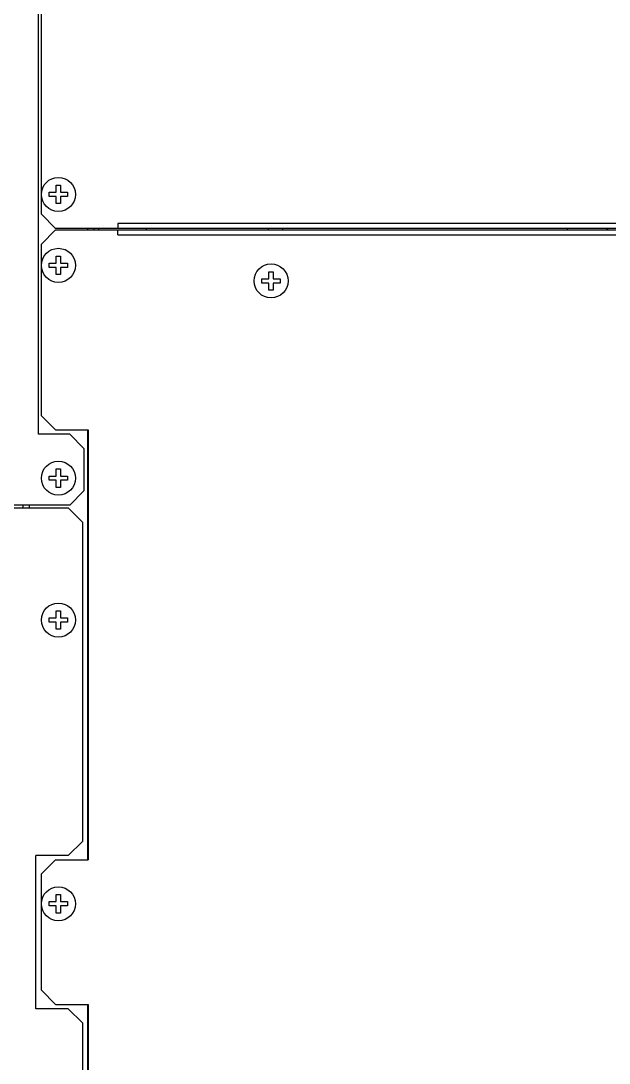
# Model space of a CAD drawing. Header units: millimetres. Extents: x -4 to 141, y -1 to 132.
# Drawn here: x 32.71 to 53.47, y 29.03 to 65.77 of the extents above; entities that cross this region are included whole.
import ezdxf

# ---------------------------------------------------------------- set-up
doc = ezdxf.new("R2010")
doc.units = ezdxf.units.MM

msp = doc.modelspace()

# ---------------------------------------------------------------- linework, layer by layer
for p, q in [((33.34, 51.2), (33.34, 85)), ((33.44, 58.95), (33.44, 84.4)), ((33.965, 59.725), (33.965, 59.975)), ((33.965, 59.975), (34.115, 59.975)), ((34.115, 59.975), (34.115, 59.725)), ((33.715, 59.575), (33.715, 59.725)), ((33.715, 59.725), (33.965, 59.725)), ((33.965, 59.575), (33.715, 59.575)), ((33.965, 59.325), (33.965, 59.575)), ((34.115, 59.725), (34.365, 59.725)), ((34.115, 59.575), (34.115, 59.325)), ((34.365, 59.575), (34.115, 59.575)), ((34.365, 59.725), (34.365, 59.575)), ((34.115, 59.325), (33.965, 59.325)), ((33.44, 58.95), (33.94, 58.45)), ((58.031, 58.45), (33.94, 58.45)), ((35.07, 58.45), (35.07, 58.4)), ((35.29, 58.45), (35.29, 58.4)), ((35.46, 58.45), (35.46, 58.4)), ((36.14, 58.62), (36.14, 58.45)), ((58.031, 58.62), (36.14, 58.62)), ((37.14, 58.45), (37.14, 58.4)), ((41.44, 58.45), (41.44, 58.4)), ((41.94, 58.45), (41.94, 58.4)), ((51.99, 58.45), (51.99, 58.4)), ((53.39, 58.4), (53.39, 58.45)), ((53.414, 58.4), (53.414, 58.45)), ((33.94, 58.4), (33.44, 57.9)), ((33.94, 58.4), (58.031, 58.4)), ((36.14, 58.23), (36.14, 58.4)), ((36.14, 58.23), (58.031, 58.23)), ((33.44, 51.85), (33.44, 57.9)), ((33.965, 57.225), (33.965, 57.475)), ((33.965, 57.475), (34.115, 57.475)), ((34.115, 57.475), (34.115, 57.225)), ((33.715, 57.075), (33.715, 57.225)), ((33.715, 57.225), (33.965, 57.225)), ((33.965, 57.075), (33.715, 57.075)), ((33.965, 56.825), (33.965, 57.075)), ((34.115, 57.225), (34.365, 57.225)), ((34.115, 57.075), (34.115, 56.825)), ((34.365, 57.075), (34.115, 57.075)), ((34.365, 57.225), (34.365, 57.075)), ((34.115, 56.825), (33.965, 56.825)), ((41.215, 56.525), (41.215, 56.675)), ((41.215, 56.675), (41.465, 56.675)), ((41.465, 56.675), (41.465, 56.925)), ((41.465, 56.925), (41.615, 56.925)), ((41.615, 56.925), (41.615, 56.675)), ((41.615, 56.675), (41.865, 56.675)), ((41.865, 56.675), (41.865, 56.525)), ((41.465, 56.525), (41.215, 56.525)), ((41.465, 56.275), (41.465, 56.525)), ((41.615, 56.275), (41.465, 56.275)), ((41.615, 56.525), (41.615, 56.275)), ((41.865, 56.525), (41.615, 56.525)), ((33.44, 51.85), (33.94, 51.35)), ((34.44, 51.2), (33.34, 51.2)), ((33.94, 51.35), (35.09, 51.35)), ((34.94, 50.7), (34.44, 51.2)), ((35.07, 51.35), (35.07, 36.2)), ((35.09, 51.35), (35.09, 36.2)), ((34.94, 50.7), (34.94, 49.2)), ((33.965, 49.725), (33.965, 49.975)), ((33.965, 49.975), (34.115, 49.975)), ((34.115, 49.975), (34.115, 49.725)), ((33.715, 49.575), (33.715, 49.725)), ((33.715, 49.725), (33.965, 49.725)), ((34.115, 49.725), (34.365, 49.725)), ((34.365, 49.725), (34.365, 49.575)), ((33.965, 49.575), (33.715, 49.575)), ((33.965, 49.325), (33.965, 49.575)), ((34.115, 49.325), (33.965, 49.325)), ((34.115, 49.575), (34.115, 49.325)), ((34.365, 49.575), (34.115, 49.575)), ((34.44, 48.7), (34.94, 49.2)), ((34.44, 48.7), (1.44, 48.7)), ((1.44, 48.6), (34.39, 48.6)), ((32.79, 48.7), (32.79, 48.6)), ((33.01, 48.7), (33.01, 48.6)), ((34.89, 48.1), (34.39, 48.6)), ((34.89, 48.1), (34.89, 36.85)), ((33.965, 44.725), (33.965, 44.975)), ((33.965, 44.975), (34.115, 44.975)), ((34.115, 44.975), (34.115, 44.725)), ((33.715, 44.575), (33.715, 44.725)), ((33.715, 44.725), (33.965, 44.725)), ((33.965, 44.575), (33.715, 44.575)), ((33.965, 44.325), (33.965, 44.575)), ((34.115, 44.725), (34.365, 44.725)), ((34.115, 44.575), (34.115, 44.325)), ((34.365, 44.575), (34.115, 44.575)), ((34.365, 44.725), (34.365, 44.575)), ((34.115, 44.325), (33.965, 44.325)), ((34.39, 36.35), (34.89, 36.85)), ((33.24, 30.95), (33.24, 36.35)), ((34.39, 36.35), (33.24, 36.35)), ((33.94, 36.2), (33.44, 35.7)), ((33.94, 36.2), (35.09, 36.2)), ((33.44, 31.6), (33.44, 35.7)), ((33.965, 34.725), (33.965, 34.975)), ((33.965, 34.975), (34.115, 34.975)), ((34.115, 34.975), (34.115, 34.725)), ((33.715, 34.575), (33.715, 34.725)), ((33.715, 34.725), (33.965, 34.725)), ((33.965, 34.575), (33.715, 34.575)), ((33.965, 34.325), (33.965, 34.575)), ((34.115, 34.725), (34.365, 34.725)), ((34.115, 34.575), (34.115, 34.325)), ((34.365, 34.575), (34.115, 34.575)), ((34.365, 34.725), (34.365, 34.575)), ((34.115, 34.325), (33.965, 34.325)), ((33.44, 31.6), (33.94, 31.1)), ((34.39, 30.95), (33.24, 30.95)), ((33.94, 31.1), (35.09, 31.1)), ((34.89, 30.45), (34.39, 30.95)), ((35.07, 31.1), (35.07, 16.1)), ((35.09, 31.1), (35.09, 16.1)), ((34.89, 30.45), (34.89, 16.75))]:
    msp.add_line(p, q)
for centre in [(34.04, 59.65), (34.04, 57.15), (41.54, 56.6), (34.04, 49.65), (34.04, 44.65), (34.04, 34.65)]:
    msp.add_circle(centre, 0.6)

doc.saveas('drawing.dxf')
